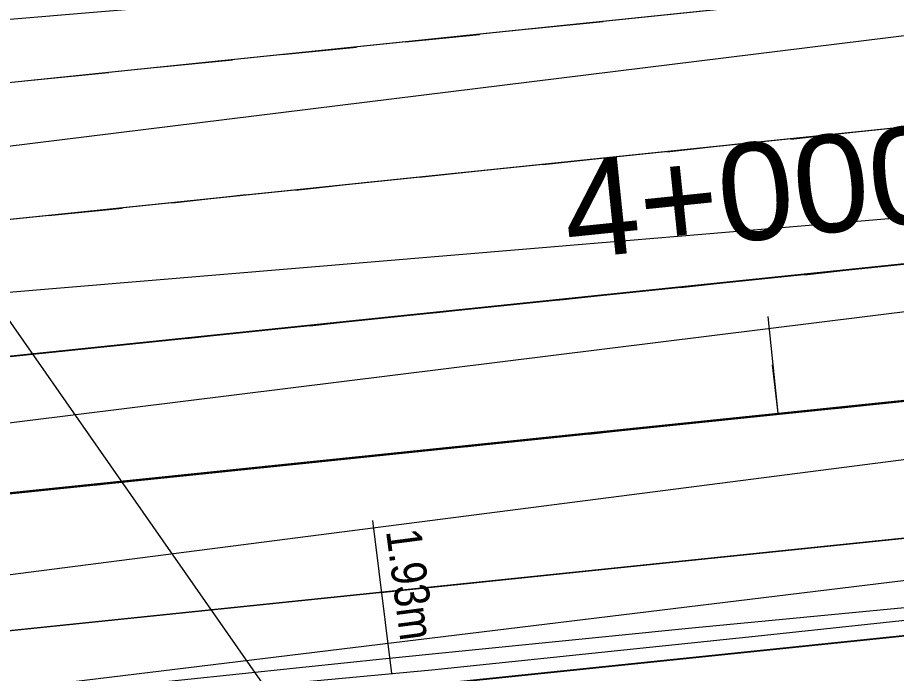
# Model space of a CAD drawing. Header units: inches. Extents: x -0.6 to 32.5, y 0.8 to 22.6.
# Drawn here: x 21.306 to 22.914, y 12.837 to 14.038 of the extents above; entities that cross this region are included whole.
import ezdxf

# ---------------------------------------------------------------- set-up
doc = ezdxf.new("R2010")
doc.units = ezdxf.units.IN
doc.header["$MEASUREMENT"] = 0
doc.layers.add('PDF_Geometry', color=7, linetype='Continuous', true_color=0xa5a5a5)
doc.layers.add('PDF_Text', color=7, linetype='Continuous')
doc.styles.add('PDF Arial', font='arial.ttf')

msp = doc.modelspace()

# ---------------------------------------------------------------- linework, layer by layer
at = {"layer": 'PDF_Geometry', "color": 254, "lineweight": 0, "true_color": 0xdcdcdc}
for points in [[(14.4772, 13.4656), (27.2139, 14.5306), (27.1889, 14.7789), (14.4772, 13.4656)], [(14.5122, 13.2189), (14.4772, 13.4656), (27.2139, 14.5306), (14.5122, 13.2189)], [(27.0722, 14.5172), (14.6789, 12.9856), (14.5122, 13.2189), (27.0722, 14.5172)], [(27.2389, 14.2839), (27.0722, 14.5172), (14.6789, 12.9856), (27.2389, 14.2839)], [(14.5472, 12.9706), (27.2656, 14.0355), (27.2389, 14.2839), (14.5472, 12.9706)], [(14.5822, 12.7239), (14.5472, 12.9706), (27.2656, 14.0355), (14.5822, 12.7239)], [(27.1239, 14.0206), (15.1206, 12.5289), (14.9522, 12.7622), (27.1239, 14.0206)], [(27.2906, 13.7872), (27.1239, 14.0206), (15.1206, 12.5289), (27.2906, 13.7872)], [(27.1489, 13.7722), (17.2789, 12.5006), (17.1122, 12.7339), (27.1489, 13.7722)], [(27.3156, 13.5389), (27.1489, 13.7722), (17.2789, 12.5006), (27.3156, 13.5389)], [(27.2155, 13.5289), (17.3989, 12.3339), (17.2789, 12.5006), (27.2155, 13.5289)], [(27.3339, 13.3622), (27.2155, 13.5289), (17.3989, 12.3339), (27.3339, 13.3622)]]:
    msp.add_lwpolyline(points, dxfattribs=at)
at = {"layer": 'PDF_Geometry', "lineweight": 0}
for points in [[(22.2422, 14.0172), (22.3772, 14.0306)], [(22.0156, 13.9939), (22.1506, 14.0072)], [(21.7889, 13.9706), (21.9256, 13.9839)], [(21.5622, 13.9472), (21.6989, 13.9606)], [(21.3372, 13.9239), (21.4722, 13.9372)], [(22.7206, 13.8156), (22.8556, 13.8306)], [(22.4939, 13.7922), (22.6289, 13.8072)], [(22.2672, 13.7689), (22.4022, 13.7839)], [(22.0406, 13.7456), (22.1772, 13.7606)], [(21.8139, 13.7222), (21.9506, 13.7372)], [(21.5889, 13.6989), (21.7239, 13.7139)], [(21.3622, 13.6755), (21.4972, 13.6889)], [(17.2789, 12.5006), (27.7239, 13.5806)], [(22.7456, 13.5672), (22.8806, 13.5822)], [(22.5189, 13.5439), (22.6556, 13.5589)], [(22.2922, 13.5206), (22.4289, 13.5355)], [(22.0672, 13.4972), (22.2022, 13.5122)], [(21.8405, 13.4739), (21.9756, 13.4889)], [(21.6139, 13.4506), (21.7506, 13.4655)], [(21.3872, 13.4272), (21.5239, 13.4422)], [(16.2956, 12.2206), (27.7239, 13.4022)], [(16.2956, 12.2206), (27.7239, 13.4022)], [(22.8022, 13.3222), (22.9389, 13.3372)], [(22.5772, 13.2989), (22.7122, 13.3139)], [(22.3506, 13.2756), (22.4856, 13.2906)], [(22.1239, 13.2522), (22.2606, 13.2672)], [(21.8972, 13.2289), (22.0339, 13.2439)], [(21.6722, 13.2056), (21.8072, 13.2206)], [(21.4456, 13.1822), (21.5806, 13.1972)], [(21.2189, 13.1589), (21.3539, 13.1739)]]:
    msp.add_lwpolyline(points, dxfattribs=at)
at = {"layer": 'PDF_Geometry', "color": 1, "lineweight": 0}
msp.add_lwpolyline([(0.8856, 11.0572), (27.7239, 13.8339)], dxfattribs=at)
at = {"layer": 'PDF_Geometry', "color": 7, "lineweight": 9}
for points in [[(21.8089, 12.7406), (21.2572, 13.5306), (21.1522, 13.5206)], [(21.9906, 12.8372), (21.9555, 13.1172)], [(22.0639, 12.8439), (22.0639, 12.8439)]]:
    msp.add_lwpolyline(points, dxfattribs=at)
at = {"layer": 'PDF_Geometry', "color": 7, "lineweight": 0}
for points in [[(22.6972, 13.3139), (22.6789, 13.4906)], [(22.6972, 13.3139), (22.6872, 13.4022)]]:
    msp.add_lwpolyline(points, dxfattribs=at)
at = {"layer": 'PDF_Geometry', "color": 9, "lineweight": 5, "true_color": 0xbababa}
msp.add_lwpolyline([(18.3122, 12.4472), (18.8139, 12.5039), (19.2706, 12.5389), (19.4706, 12.5239), (19.6589, 12.5072), (19.8856, 12.5439), (20.3106, 12.6022), (20.7322, 12.6722), (21.1856, 12.7406), (21.5256, 12.7939), (22.0639, 12.8439), (22.6556, 12.9056), (23.2206, 12.9656), (23.9606, 13.0439), (24.1839, 13.0639), (24.8672, 13.1356), (25.4656, 13.1939), (26.1906, 13.2756), (26.8822, 13.3406), (27.5589, 13.4122), (27.7239, 13.4289)], dxfattribs=at)
at = {"layer": 'PDF_Geometry', "color": 2, "lineweight": 0}
for points in [[(27.7239, 13.4022), (16.2956, 12.2206), (15.6222, 12.1372), (14.9489, 12.0489), (14.2772, 11.9539), (13.6056, 11.8522), (11.7772, 11.5656), (11.4639, 11.5156), (11.8289, 11.5156), (27.7239, 13.1606)], [(16.2956, 12.2206), (16.4572, 11.9939), (27.7239, 13.4022), (16.2956, 12.2206)]]:
    msp.add_lwpolyline(points, dxfattribs=at)
at = {"layer": 'PDF_Geometry', "color": 7, "lineweight": 20}
for points in [[(22.7422, 13.3172), (23.2739, 13.3722)], [(22.5639, 13.2989), (22.6539, 13.3089)], [(21.9439, 13.2356), (22.4756, 13.2906)], [(21.7672, 13.2172), (21.8555, 13.2256)], [(21.1472, 13.1522), (21.6789, 13.2072)]]:
    msp.add_lwpolyline(points, dxfattribs=at)
at = {"layer": 'PDF_Geometry', "color": 7, "lineweight": 13}
msp.add_lwpolyline([(21.9706, 12.9856), (23.5239, 13.1472)], dxfattribs=at)
at = {"layer": 'PDF_Geometry', "color": 9, "lineweight": 5, "true_color": 0xbababa}
msp.add_arc((34.8942, -113.4496), 126.972, 93.234996, 101.368949, dxfattribs=at)
msp.add_arc((34.8942, -113.4496), 126.972, 93.234996, 101.368949, dxfattribs=at)

# ---------------------------------------------------------------- texts
at = {"layer": 'PDF_Text', "attachment_point": 7, "style": 'PDF Arial'}
for s, insert, char_height, rotation in [('\\W1.001148;4+000', (22.314, 13.5928), 0.178141, 5.8889), ('\\W0.820993;1.93m', (21.9788, 13.0976), 0.06413, 277.4709)]:
    msp.add_mtext(s, dxfattribs=dict(at, insert=insert, char_height=char_height, rotation=rotation))

doc.saveas('drawing.dxf')
